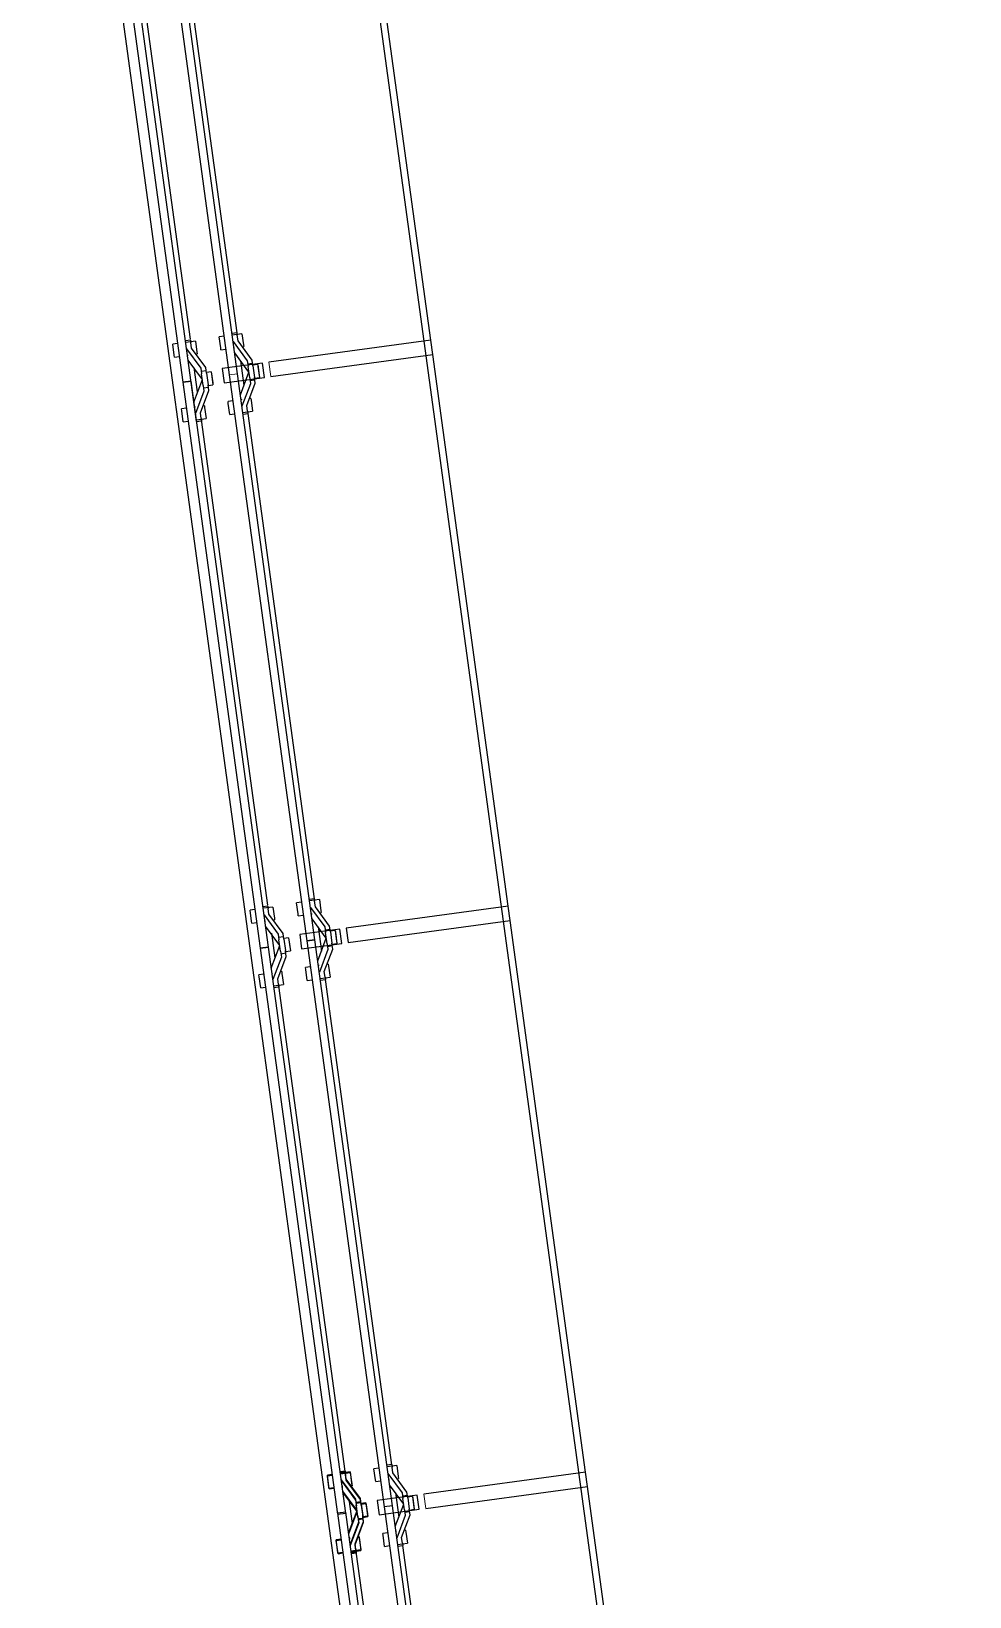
# Model space of a CAD drawing. Header units: millimetres. Extents: x 11680833 to 11851339, y -6212777 to -6078411.
# Drawn here: x 11680833 to 11683707, y -6101641 to -6096845 of the extents above; entities that cross this region are included whole.
import ezdxf

# ---------------------------------------------------------------- set-up
doc = ezdxf.new("R2010")
doc.units = ezdxf.units.MM
doc.header["$LTSCALE"] = 10
for name, color, linetype in [('A—\\M+5C3C5\\M+5B4B0', 135, 'Continuous'), ('E-RF-2F$0$A-GLAZ', 6, 'Continuous'), ('E-RF-2F$0$A-GLAZ-CWMG', 3, 'Continuous'), ('E2-RI-2F$0$A-GLAZ', 6, 'Continuous'), ('E2-RI-2F$0$A-GLAZ-CWMG', 3, 'Continuous')]:
    doc.layers.add(name, color=color, linetype=linetype)

msp = doc.modelspace()

# ---------------------------------------------------------------- linework, layer by layer
at = {"layer": 'A—\\M+5C3C5\\M+5B4B0'}
for p, q in [((11683121.8, -6111495), (11680833.1, -6094750.7)), ((11682056.1, -6097791.1), (11681849.7, -6096281.1)), ((11681080, -6096331.9), (11681313.3, -6098039)), ((11681339.2, -6098040.5), (11681105.2, -6096328.5)), ((11681227.1, -6096344), (11681439.4, -6097897.6)), ((11681464.6, -6097894.2), (11681252.2, -6096340.5)), ((11681136.6, -6096450.4), (11681319.4, -6097787.8)), ((11681283.6, -6096462.4), (11681462.1, -6097768.3)), ((11682293.1, -6099525), (11682062.1, -6097834.7)), ((11681331.2, -6097874.4), (11681341.4, -6097949)), ((11681474, -6097854.8), (11681484.2, -6097929.5)), ((11681322.2, -6097916.7), (11681297.1, -6097920.1)), ((11681297.1, -6097920.1), (11681322.2, -6097916.7)), ((11681297.1, -6097920.1), (11681534.1, -6099654)), ((11681559.2, -6099650.5), (11681322.2, -6097916.7)), ((11681439.4, -6097897.6), (11681676.4, -6099631.5)), ((11681701.6, -6099628), (11681464.6, -6097894.2)), ((11681496, -6098016), (11681699.1, -6099502.2)), ((11681353.2, -6098035.5), (11681556.4, -6099521.7)), ((11681568.2, -6099608.2), (11681578.4, -6099682.9)), ((11681711, -6099588.7), (11681721.2, -6099663.4)), ((11682530.1, -6101258.9), (11682299.1, -6099568.6)), ((11681559.2, -6099650.5), (11681534.1, -6099654)), ((11681534.1, -6099654), (11681559.2, -6099650.5)), ((11681534.1, -6099654), (11681771.1, -6101387.8)), ((11681796.2, -6101384.4), (11681559.2, -6099650.5)), ((11681701.6, -6099628), (11681676.4, -6099631.5)), ((11681676.4, -6099631.5), (11681701.6, -6099628)), ((11681676.4, -6099631.5), (11681913.4, -6101365.4)), ((11681938.6, -6101361.9), (11681701.6, -6099628)), ((11681733, -6099749.9), (11681936.1, -6101236.1)), ((11681590.2, -6099769.4), (11681793.4, -6101255.6)), ((11681948, -6101322.6), (11681958.2, -6101397.3)), ((11682767.1, -6102992.7), (11682536.1, -6101302.5)), ((11682032.8, -6103115.4), (11681795.8, -6101381.5)), ((11681805.2, -6101342.1), (11681815.4, -6101416.8)), ((11681938.6, -6101361.9), (11681913.4, -6101365.4)), ((11681913.4, -6101365.4), (11682150.4, -6103099.2)), ((11682175.6, -6103095.8), (11681938.6, -6101361.9)), ((11681770.7, -6101384.9), (11682007.7, -6103118.8)), ((11681771.1, -6101387.8), (11681796.2, -6101384.4)), ((11681827.2, -6101503.3), (11682030.4, -6102989.5)), ((11681970, -6101483.8), (11682173.1, -6102970))]:
    msp.add_line(p, q, dxfattribs=at)
at = {"layer": 'E-RF-2F$0$A-GLAZ', "color": 8}
for p, q in [((11681423.2, -6097778.7), (11681408.3, -6097780.7)), ((11681423.2, -6097778.7), (11681408.3, -6097780.7)), ((11681413, -6097814.6), (11681408.3, -6097780.7)), ((11681413, -6097814.6), (11681408.3, -6097780.7)), ((11681462.6, -6097768.3), (11681447.7, -6097770.3)), ((11681462.6, -6097768.3), (11681447.7, -6097770.3)), ((11681478.2, -6097771.2), (11681448.4, -6097775.3)), ((11681478.2, -6097771.2), (11681448.4, -6097775.3)), ((11681462.6, -6097768.3), (11681463.6, -6097775.5)), ((11681462.6, -6097768.3), (11681463.6, -6097775.5)), ((11681466, -6097793), (11681463.6, -6097775.5)), ((11681466, -6097793), (11681463.6, -6097775.5)), ((11681478.2, -6097771.2), (11681482.8, -6097805)), ((11681478.2, -6097771.2), (11681482.8, -6097805)), ((11681413.7, -6097820.4), (11681413, -6097814.6)), ((11681413.7, -6097820.4), (11681413, -6097814.6)), ((11681413.7, -6097820.4), (11681428.6, -6097818.3)), ((11681413.7, -6097820.4), (11681428.6, -6097818.3)), ((11681451.1, -6097795.1), (11681494.5, -6097854.4)), ((11681451.1, -6097795.1), (11681494.5, -6097854.4)), ((11681453.8, -6097814.9), (11681455.7, -6097814.6)), ((11681453.8, -6097814.9), (11681455.7, -6097814.6)), ((11681499.3, -6097889.4), (11681455.9, -6097830.1)), ((11681499.3, -6097889.4), (11681455.9, -6097830.1)), ((11681509.4, -6097852.4), (11681466, -6097793)), ((11681509.4, -6097852.4), (11681466, -6097793)), ((11681479.4, -6097811.4), (11681483.6, -6097810.8)), ((11681479.4, -6097811.4), (11681483.6, -6097810.8)), ((11681482.8, -6097805), (11681483.6, -6097810.8)), ((11681482.8, -6097805), (11681483.6, -6097810.8)), ((11681540.9, -6097861.5, 0), (11681417.9, -6097878.3, 0)), ((11681417.9, -6097878.3, 0), (11681423.9, -6097921.9, 0)), ((11681494.5, -6097854.4), (11681496.9, -6097871.9)), ((11681494.5, -6097854.4), (11681496.9, -6097871.9)), ((11681510.8, -6097862.6), (11681495.9, -6097864.6)), ((11681510.8, -6097862.6), (11681495.9, -6097864.6)), ((11681501.7, -6097906.9), (11681496.9, -6097871.9)), ((11681501.7, -6097906.9), (11681496.9, -6097871.9)), ((11681501.7, -6097906.9), (11681496.9, -6097871.9)), ((11681501.7, -6097906.9), (11681496.9, -6097871.9)), ((11681511.8, -6097869.9), (11681509.4, -6097852.4)), ((11681511.8, -6097869.9), (11681509.4, -6097852.4)), ((11681526.3, -6097865.5), (11681511.4, -6097867.6)), ((11681526.3, -6097865.5), (11681511.4, -6097867.6)), ((11681526.3, -6097865.5), (11681511.4, -6097867.6)), ((11681526.3, -6097865.5), (11681511.4, -6097867.6)), ((11681511.8, -6097869.9), (11681516.5, -6097904.9)), ((11681511.8, -6097869.9), (11681516.5, -6097904.9)), ((11681511.8, -6097869.9), (11681516.5, -6097904.9)), ((11681511.8, -6097869.9), (11681516.5, -6097904.9)), ((11681526.3, -6097865.5), (11681527.1, -6097871.3)), ((11681526.3, -6097865.5), (11681530.9, -6097899.4)), ((11681526.3, -6097865.5), (11681527.1, -6097871.3)), ((11681526.3, -6097865.5), (11681530.9, -6097899.4)), ((11681527.1, -6097871.3), (11681531.7, -6097905.2)), ((11681527.1, -6097871.3), (11681531.7, -6097905.2)), ((11681423.9, -6097921.9, 0), (11681546.9, -6097905.1, 0)), ((11681473.4, -6097958.2), (11681499.3, -6097889.4)), ((11681473.4, -6097958.2), (11681499.3, -6097889.4)), ((11681504.1, -6097924.4), (11681478.2, -6097993.2)), ((11681504.1, -6097924.4), (11681478.2, -6097993.2)), ((11681493.1, -6097991.2), (11681518.9, -6097922.4)), ((11681493.1, -6097991.2), (11681518.9, -6097922.4)), ((11681501.7, -6097906.9), (11681504.1, -6097924.4)), ((11681501.7, -6097906.9), (11681504.1, -6097924.4)), ((11681502.7, -6097914.2), (11681517.5, -6097912.2)), ((11681502.7, -6097914.2), (11681517.5, -6097912.2)), ((11681518.9, -6097922.4), (11681516.5, -6097904.9)), ((11681518.9, -6097922.4), (11681516.5, -6097904.9)), ((11681516.9, -6097907.2), (11681531.7, -6097905.2)), ((11681516.9, -6097907.2), (11681531.7, -6097905.2)), ((11681516.9, -6097907.2), (11681531.7, -6097905.2)), ((11681516.9, -6097907.2), (11681531.7, -6097905.2)), ((11681530.9, -6097899.4), (11681531.7, -6097905.2)), ((11681530.9, -6097899.4), (11681531.7, -6097905.2)), ((11681450.3, -6097976.9), (11681435.4, -6097978.9)), ((11681450.3, -6097976.9), (11681435.4, -6097978.9)), ((11681477.4, -6097973.2), (11681475.4, -6097973.4)), ((11681477.4, -6097973.2), (11681475.4, -6097973.4)), ((11681505.3, -6097969.3), (11681501.1, -6097969.9)), ((11681505.3, -6097969.3), (11681501.1, -6097969.9)), ((11681505.3, -6097969.3), (11681506.1, -6097975.1)), ((11681505.3, -6097969.3), (11681506.1, -6097975.1)), ((11681506.1, -6097975.1), (11681510.7, -6098009)), ((11681506.1, -6097975.1), (11681510.7, -6098009)), ((11681436.2, -6097984.7), (11681435.4, -6097978.9)), ((11681436.2, -6097984.7), (11681435.4, -6097978.9)), ((11681440.8, -6098018.5), (11681436.2, -6097984.7)), ((11681440.8, -6098018.5), (11681436.2, -6097984.7)), ((11681440.8, -6098018.5), (11681455.7, -6098016.5)), ((11681440.8, -6098018.5), (11681455.7, -6098016.5)), ((11681480.9, -6098013.1), (11681510.7, -6098009)), ((11681480.9, -6098013.1), (11681510.7, -6098009)), ((11681481.5, -6098018), (11681496.5, -6098016)), ((11681481.5, -6098018), (11681496.5, -6098016)), ((11681495.5, -6098008.7), (11681493.1, -6097991.2)), ((11681495.5, -6098008.7), (11681493.1, -6097991.2)), ((11681495.5, -6098008.7), (11681496.5, -6098016)), ((11681495.5, -6098008.7), (11681496.5, -6098016)), ((11681660.2, -6099512.6), (11681645.3, -6099514.6)), ((11681660.2, -6099512.6), (11681645.3, -6099514.6)), ((11681699.6, -6099502.1), (11681684.7, -6099504.2)), ((11681699.6, -6099502.1), (11681684.7, -6099504.2)), ((11681715.2, -6099505.1), (11681685.4, -6099509.1)), ((11681715.2, -6099505.1), (11681685.4, -6099509.1)), ((11681699.6, -6099502.1), (11681700.6, -6099509.4)), ((11681699.6, -6099502.1), (11681700.6, -6099509.4)), ((11681703, -6099526.9), (11681700.6, -6099509.4)), ((11681703, -6099526.9), (11681700.6, -6099509.4)), ((11681715.2, -6099505.1), (11681719.8, -6099538.9)), ((11681715.2, -6099505.1), (11681719.8, -6099538.9)), ((11681650, -6099548.4), (11681645.3, -6099514.6)), ((11681650, -6099548.4), (11681645.3, -6099514.6)), ((11681650.7, -6099554.2), (11681650, -6099548.4)), ((11681650.7, -6099554.2), (11681650, -6099548.4)), ((11681650.7, -6099554.2), (11681665.6, -6099552.2)), ((11681650.7, -6099554.2), (11681665.6, -6099552.2)), ((11681688.1, -6099529), (11681731.5, -6099588.3)), ((11681688.1, -6099529), (11681731.5, -6099588.3)), ((11681690.8, -6099548.8), (11681692.7, -6099548.5)), ((11681690.8, -6099548.8), (11681692.7, -6099548.5)), ((11681746.4, -6099586.2), (11681703, -6099526.9)), ((11681746.4, -6099586.2), (11681703, -6099526.9)), ((11681716.4, -6099545.3), (11681720.6, -6099544.7)), ((11681716.4, -6099545.3), (11681720.6, -6099544.7)), ((11681719.8, -6099538.9), (11681720.6, -6099544.7)), ((11681719.8, -6099538.9), (11681720.6, -6099544.7)), ((11681736.3, -6099623.3), (11681692.9, -6099564)), ((11681736.3, -6099623.3), (11681692.9, -6099564)), ((11681731.5, -6099588.3), (11681733.9, -6099605.8)), ((11681731.5, -6099588.3), (11681733.9, -6099605.8)), ((11681747.8, -6099596.5), (11681732.9, -6099598.5)), ((11681747.8, -6099596.5), (11681732.9, -6099598.5)), ((11681738.7, -6099640.8), (11681733.9, -6099605.8)), ((11681738.7, -6099640.8), (11681733.9, -6099605.8)), ((11681738.7, -6099640.8), (11681733.9, -6099605.8)), ((11681738.7, -6099640.8), (11681733.9, -6099605.8)), ((11681748.8, -6099603.7), (11681746.4, -6099586.2)), ((11681748.8, -6099603.7), (11681746.4, -6099586.2)), ((11681763.3, -6099599.4), (11681748.4, -6099601.4)), ((11681763.3, -6099599.4), (11681748.4, -6099601.4)), ((11681763.3, -6099599.4), (11681748.4, -6099601.4)), ((11681763.3, -6099599.4), (11681748.4, -6099601.4)), ((11681748.8, -6099603.7), (11681753.5, -6099638.8)), ((11681748.8, -6099603.7), (11681753.5, -6099638.8)), ((11681748.8, -6099603.7), (11681753.5, -6099638.8)), ((11681748.8, -6099603.7), (11681753.5, -6099638.8)), ((11681763.3, -6099599.4), (11681764.1, -6099605.2)), ((11681763.3, -6099599.4), (11681767.9, -6099633.2)), ((11681763.3, -6099599.4), (11681764.1, -6099605.2)), ((11681763.3, -6099599.4), (11681767.9, -6099633.2)), ((11681764.1, -6099605.2), (11681768.7, -6099639)), ((11681764.1, -6099605.2), (11681768.7, -6099639)), ((11681710.4, -6099692.1), (11681736.3, -6099623.3)), ((11681710.4, -6099692.1), (11681736.3, -6099623.3)), ((11681730.1, -6099725.1), (11681755.9, -6099656.3)), ((11681730.1, -6099725.1), (11681755.9, -6099656.3)), ((11681738.7, -6099640.8), (11681741.1, -6099658.3)), ((11681738.7, -6099640.8), (11681741.1, -6099658.3)), ((11681739.7, -6099648.1), (11681754.5, -6099646)), ((11681739.7, -6099648.1), (11681754.5, -6099646)), ((11681755.9, -6099656.3), (11681753.5, -6099638.8)), ((11681755.9, -6099656.3), (11681753.5, -6099638.8)), ((11681753.9, -6099641.1), (11681768.7, -6099639)), ((11681753.9, -6099641.1), (11681768.7, -6099639)), ((11681753.9, -6099641.1), (11681768.7, -6099639)), ((11681753.9, -6099641.1), (11681768.7, -6099639)), ((11681767.9, -6099633.2), (11681768.7, -6099639)), ((11681767.9, -6099633.2), (11681768.7, -6099639)), ((11681741.1, -6099658.3), (11681715.2, -6099727.1)), ((11681741.1, -6099658.3), (11681715.2, -6099727.1)), ((11681742.3, -6099703.2), (11681738.1, -6099703.8)), ((11681742.3, -6099703.2), (11681738.1, -6099703.8)), ((11681742.3, -6099703.2), (11681743.1, -6099709)), ((11681742.3, -6099703.2), (11681743.1, -6099709)), ((11681687.3, -6099710.7), (11681672.4, -6099712.8)), ((11681687.3, -6099710.7), (11681672.4, -6099712.8)), ((11681673.2, -6099718.6), (11681672.4, -6099712.8)), ((11681673.2, -6099718.6), (11681672.4, -6099712.8)), ((11681677.8, -6099752.4), (11681673.2, -6099718.6)), ((11681677.8, -6099752.4), (11681673.2, -6099718.6)), ((11681677.8, -6099752.4), (11681692.7, -6099750.4)), ((11681677.8, -6099752.4), (11681692.7, -6099750.4)), ((11681714.4, -6099707), (11681712.4, -6099707.3)), ((11681714.4, -6099707), (11681712.4, -6099707.3)), ((11681717.9, -6099746.9), (11681747.7, -6099742.9)), ((11681717.9, -6099746.9), (11681747.7, -6099742.9)), ((11681718.5, -6099751.9), (11681733.5, -6099749.8)), ((11681718.5, -6099751.9), (11681733.5, -6099749.8)), ((11681732.5, -6099742.6), (11681730.1, -6099725.1)), ((11681732.5, -6099742.6), (11681730.1, -6099725.1)), ((11681732.5, -6099742.6), (11681733.5, -6099749.8)), ((11681732.5, -6099742.6), (11681733.5, -6099749.8)), ((11681743.1, -6099709), (11681747.7, -6099742.9)), ((11681743.1, -6099709), (11681747.7, -6099742.9)), ((11681936.6, -6101236), (11681921.7, -6101238.1)), ((11681936.6, -6101236), (11681921.7, -6101238.1)), ((11681952.2, -6101238.9), (11681922.4, -6101243)), ((11681952.2, -6101238.9), (11681922.4, -6101243)), ((11681936.6, -6101236), (11681937.6, -6101243.3)), ((11681936.6, -6101236), (11681937.6, -6101243.3)), ((11681952.2, -6101238.9), (11681956.8, -6101272.8)), ((11681952.2, -6101238.9), (11681956.8, -6101272.8)), ((11681897.2, -6101246.5), (11681882.3, -6101248.5)), ((11681897.2, -6101246.5), (11681882.3, -6101248.5)), ((11681887, -6101282.3), (11681882.3, -6101248.5)), ((11681887, -6101282.3), (11681882.3, -6101248.5)), ((11681887.7, -6101288.1), (11681887, -6101282.3)), ((11681887.7, -6101288.1), (11681887, -6101282.3)), ((11681887.7, -6101288.1), (11681902.6, -6101286.1)), ((11681887.7, -6101288.1), (11681902.6, -6101286.1)), ((11681925.1, -6101262.8), (11681968.5, -6101322.1)), ((11681925.1, -6101262.8), (11681968.5, -6101322.1)), ((11681927.8, -6101282.6), (11681929.7, -6101282.4)), ((11681927.8, -6101282.6), (11681929.7, -6101282.4)), ((11681940, -6101260.8), (11681937.6, -6101243.3)), ((11681940, -6101260.8), (11681937.6, -6101243.3)), ((11681983.4, -6101320.1), (11681940, -6101260.8)), ((11681983.4, -6101320.1), (11681940, -6101260.8)), ((11681953.4, -6101279.1), (11681957.6, -6101278.6)), ((11681953.4, -6101279.1), (11681957.6, -6101278.6)), ((11681956.8, -6101272.8), (11681957.6, -6101278.6)), ((11681956.8, -6101272.8), (11681957.6, -6101278.6)), ((11682014.9, -6101329.3, 0), (11681891.9, -6101346.1, 0)), ((11681973.3, -6101357.2), (11681929.9, -6101297.9)), ((11681973.3, -6101357.2), (11681929.9, -6101297.9)), ((11681968.5, -6101322.1), (11681970.9, -6101339.7)), ((11681968.5, -6101322.1), (11681970.9, -6101339.7)), ((11681984.8, -6101330.4), (11681969.9, -6101332.4)), ((11681984.8, -6101330.4), (11681969.9, -6101332.4)), ((11681985.8, -6101337.6), (11681983.4, -6101320.1)), ((11681985.8, -6101337.6), (11681983.4, -6101320.1)), ((11682000.3, -6101333.3), (11681985.4, -6101335.3)), ((11682000.3, -6101333.3), (11681985.4, -6101335.3)), ((11682000.3, -6101333.3), (11681985.4, -6101335.3)), ((11682000.3, -6101333.3), (11681985.4, -6101335.3)), ((11682000.3, -6101333.3), (11682001.1, -6101339.1)), ((11682000.3, -6101333.3), (11682004.9, -6101367.1)), ((11682000.3, -6101333.3), (11682001.1, -6101339.1)), ((11682000.3, -6101333.3), (11682004.9, -6101367.1)), ((11681891.9, -6101346.1, 0), (11681897.9, -6101389.7, 0)), ((11681897.9, -6101389.7, 0), (11682020.8, -6101372.9, 0)), ((11681947.4, -6101426), (11681973.3, -6101357.2)), ((11681947.4, -6101426), (11681973.3, -6101357.2)), ((11681975.7, -6101374.7), (11681970.9, -6101339.7)), ((11681975.7, -6101374.7), (11681970.9, -6101339.7)), ((11681975.7, -6101374.7), (11681970.9, -6101339.7)), ((11681975.7, -6101374.7), (11681970.9, -6101339.7)), ((11681975.7, -6101374.7), (11681978.1, -6101392.2)), ((11681975.7, -6101374.7), (11681978.1, -6101392.2)), ((11681976.7, -6101381.9), (11681991.5, -6101379.9)), ((11681976.7, -6101381.9), (11681991.5, -6101379.9)), ((11681985.8, -6101337.6), (11681990.5, -6101372.7)), ((11681985.8, -6101337.6), (11681990.5, -6101372.7)), ((11681985.8, -6101337.6), (11681990.5, -6101372.7)), ((11681985.8, -6101337.6), (11681990.5, -6101372.7)), ((11681992.9, -6101390.2), (11681990.5, -6101372.7)), ((11681992.9, -6101390.2), (11681990.5, -6101372.7)), ((11681990.9, -6101375), (11682005.7, -6101372.9)), ((11681990.9, -6101375), (11682005.7, -6101372.9)), ((11681990.9, -6101375), (11682005.7, -6101372.9)), ((11681990.9, -6101375), (11682005.7, -6101372.9)), ((11682001.1, -6101339.1), (11682005.7, -6101372.9)), ((11682001.1, -6101339.1), (11682005.7, -6101372.9)), ((11682004.9, -6101367.1), (11682005.7, -6101372.9)), ((11682004.9, -6101367.1), (11682005.7, -6101372.9)), ((11681978.1, -6101392.2), (11681952.1, -6101461)), ((11681978.1, -6101392.2), (11681952.1, -6101461)), ((11681967.1, -6101458.9), (11681992.9, -6101390.2)), ((11681967.1, -6101458.9), (11681992.9, -6101390.2)), ((11681924.3, -6101444.6), (11681909.4, -6101446.6)), ((11681924.3, -6101444.6), (11681909.4, -6101446.6)), ((11681910.2, -6101452.4), (11681909.4, -6101446.6)), ((11681910.2, -6101452.4), (11681909.4, -6101446.6)), ((11681914.8, -6101486.3), (11681910.2, -6101452.4)), ((11681914.8, -6101486.3), (11681910.2, -6101452.4)), ((11681951.4, -6101440.9), (11681949.4, -6101441.2)), ((11681951.4, -6101440.9), (11681949.4, -6101441.2)), ((11681954.9, -6101480.8), (11681984.7, -6101476.7)), ((11681954.9, -6101480.8), (11681984.7, -6101476.7)), ((11681969.5, -6101476.5), (11681967.1, -6101458.9)), ((11681969.5, -6101476.5), (11681967.1, -6101458.9)), ((11681969.5, -6101476.5), (11681970.5, -6101483.7)), ((11681969.5, -6101476.5), (11681970.5, -6101483.7)), ((11681979.3, -6101437.1), (11681975.1, -6101437.7)), ((11681979.3, -6101437.1), (11681975.1, -6101437.7)), ((11681979.3, -6101437.1), (11681980.1, -6101442.9)), ((11681979.3, -6101437.1), (11681980.1, -6101442.9)), ((11681980.1, -6101442.9), (11681984.7, -6101476.7)), ((11681980.1, -6101442.9), (11681984.7, -6101476.7)), ((11681914.8, -6101486.3), (11681929.7, -6101484.2)), ((11681914.8, -6101486.3), (11681929.7, -6101484.2)), ((11681955.5, -6101485.8), (11681970.5, -6101483.7)), ((11681955.5, -6101485.8), (11681970.5, -6101483.7))]:
    msp.add_line(p, q, dxfattribs=at)
at = {"layer": 'E-RF-2F$0$A-GLAZ', "color": 8, "extrusion": (0, 0, -1)}
for p, q in [((11682056.1, -6097791.1), (11681560.7, -6097858.8)), ((11681566.7, -6097902.4), (11682062.1, -6097834.7)), ((11682062.1, -6097834.7), (11682056.1, -6097791.1)), ((11682293.1, -6099525), (11681797.7, -6099592.7)), ((11682299.1, -6099568.6), (11682293.1, -6099525)), ((11681777.9, -6099595.4, 0), (11681654.9, -6099612.2)), ((11681783.8, -6099639, 0), (11681777.9, -6099595.4, 0)), ((11681797.7, -6099592.7), (11681803.7, -6099636.3)), ((11681803.7, -6099636.3), (11682299.1, -6099568.6)), ((11681654.9, -6099612.2), (11681660.9, -6099655.8)), ((11681660.9, -6099655.8), (11681783.8, -6099639, 0)), ((11682530.1, -6101258.9), (11682034.7, -6101326.6)), ((11682536.1, -6101302.5), (11682530.1, -6101258.9)), ((11682040.7, -6101370.2), (11682536.1, -6101302.5))]:
    msp.add_line(p, q, dxfattribs=at)
at = {"layer": 'E-RF-2F$0$A-GLAZ', "lineweight": 13}
for p, q in [((11681464.6, -6097894.2), (11681439.4, -6097897.6)), ((11681439.4, -6097897.6), (11681464.6, -6097894.2)), ((11681913.4, -6101365.4), (11681938.6, -6101361.9))]:
    msp.add_line(p, q, dxfattribs=at)
at = {"layer": 'E-RF-2F$0$A-GLAZ-CWMG', "lineweight": 18, "extrusion": (0, 0, -1)}
for p, q in [((11681560.7, -6097858.8), (11681566.7, -6097902.4)), ((11682034.7, -6101326.6), (11682040.7, -6101370.2))]:
    msp.add_line(p, q, dxfattribs=at)
at = {"layer": 'E2-RI-2F$0$A-GLAZ', "color": 8}
for p, q in [((11683706.5, -6110013.2, 0), (11681711.5, -6095417.9, 0)), ((11681280.8, -6097801.2), (11681266, -6097803.2)), ((11681280.8, -6097801.2), (11681266, -6097803.2)), ((11681270.6, -6097837.1), (11681266, -6097803.2)), ((11681270.6, -6097837.1), (11681266, -6097803.2)), ((11681320.3, -6097790.8), (11681305.3, -6097792.8)), ((11681320.3, -6097790.8), (11681305.3, -6097792.8)), ((11681335.8, -6097793.7), (11681306, -6097797.8)), ((11681335.8, -6097793.7), (11681306, -6097797.8)), ((11681308.7, -6097817.6), (11681352.1, -6097876.9)), ((11681308.7, -6097817.6), (11681352.1, -6097876.9)), ((11681320.3, -6097790.8), (11681321.3, -6097798)), ((11681320.3, -6097790.8), (11681321.3, -6097798)), ((11681323.7, -6097815.5), (11681321.3, -6097798)), ((11681323.7, -6097815.5), (11681321.3, -6097798)), ((11681367, -6097874.9), (11681323.7, -6097815.5)), ((11681367, -6097874.9), (11681323.7, -6097815.5)), ((11681335.8, -6097793.7), (11681340.4, -6097827.5)), ((11681335.8, -6097793.7), (11681340.4, -6097827.5)), ((11681337.1, -6097833.9), (11681341.2, -6097833.3)), ((11681337.1, -6097833.9), (11681341.2, -6097833.3)), ((11681340.4, -6097827.5), (11681341.2, -6097833.3)), ((11681340.4, -6097827.5), (11681341.2, -6097833.3)), ((11681271.4, -6097842.9), (11681270.6, -6097837.1)), ((11681271.4, -6097842.9), (11681270.6, -6097837.1)), ((11681271.4, -6097842.9), (11681286.2, -6097840.8)), ((11681271.4, -6097842.9), (11681286.2, -6097840.8)), ((11681311.4, -6097837.4), (11681313.3, -6097837.1)), ((11681311.4, -6097837.4), (11681313.3, -6097837.1)), ((11681356.9, -6097911.9), (11681313.5, -6097852.6)), ((11681356.9, -6097911.9), (11681313.5, -6097852.6)), ((11681352.1, -6097876.9), (11681354.5, -6097894.4)), ((11681352.1, -6097876.9), (11681354.5, -6097894.4)), ((11681369.4, -6097892.4), (11681367, -6097874.9)), ((11681369.4, -6097892.4), (11681367, -6097874.9)), ((11681331, -6097980.7), (11681356.9, -6097911.9)), ((11681331, -6097980.7), (11681356.9, -6097911.9)), ((11681368.4, -6097885.1), (11681353.5, -6097887.1)), ((11681368.4, -6097885.1), (11681353.5, -6097887.1)), ((11681359.3, -6097929.4), (11681354.5, -6097894.4)), ((11681359.3, -6097929.4), (11681354.5, -6097894.4)), ((11681359.3, -6097929.4), (11681354.5, -6097894.4)), ((11681359.3, -6097929.4), (11681354.5, -6097894.4)), ((11681359.3, -6097929.4), (11681361.7, -6097946.9)), ((11681359.3, -6097929.4), (11681361.7, -6097946.9)), ((11681383.9, -6097888), (11681369.1, -6097890.1)), ((11681383.9, -6097888), (11681369.1, -6097890.1)), ((11681383.9, -6097888), (11681369.1, -6097890.1)), ((11681383.9, -6097888), (11681369.1, -6097890.1)), ((11681369.4, -6097892.4), (11681374.2, -6097927.4)), ((11681369.4, -6097892.4), (11681374.2, -6097927.4)), ((11681369.4, -6097892.4), (11681374.2, -6097927.4)), ((11681369.4, -6097892.4), (11681374.2, -6097927.4)), ((11681376.6, -6097944.9), (11681374.2, -6097927.4)), ((11681376.6, -6097944.9), (11681374.2, -6097927.4)), ((11681374.5, -6097929.7), (11681389.4, -6097927.7)), ((11681374.5, -6097929.7), (11681389.4, -6097927.7)), ((11681374.5, -6097929.7), (11681389.4, -6097927.7)), ((11681374.5, -6097929.7), (11681389.4, -6097927.7)), ((11681383.9, -6097888), (11681384.7, -6097893.8)), ((11681383.9, -6097888), (11681388.6, -6097921.9)), ((11681383.9, -6097888), (11681384.7, -6097893.8)), ((11681383.9, -6097888), (11681388.6, -6097921.9)), ((11681384.7, -6097893.8), (11681389.4, -6097927.7)), ((11681384.7, -6097893.8), (11681389.4, -6097927.7)), ((11681388.6, -6097921.9), (11681389.4, -6097927.7)), ((11681388.6, -6097921.9), (11681389.4, -6097927.7)), ((11681361.7, -6097946.9), (11681335.8, -6098015.7)), ((11681361.7, -6097946.9), (11681335.8, -6098015.7)), ((11681350.7, -6098013.7), (11681376.6, -6097944.9)), ((11681350.7, -6098013.7), (11681376.6, -6097944.9)), ((11681360.3, -6097936.7), (11681375.2, -6097934.7)), ((11681360.3, -6097936.7), (11681375.2, -6097934.7)), ((11681307.9, -6097999.4), (11681293, -6098001.4)), ((11681307.9, -6097999.4), (11681293, -6098001.4)), ((11681293.8, -6098007.2), (11681293, -6098001.4)), ((11681293.8, -6098007.2), (11681293, -6098001.4)), ((11681298.5, -6098041), (11681293.8, -6098007.2)), ((11681298.5, -6098041), (11681293.8, -6098007.2)), ((11681335, -6097995.7), (11681333.1, -6097995.9)), ((11681335, -6097995.7), (11681333.1, -6097995.9)), ((11681353.1, -6098031.2), (11681350.7, -6098013.7)), ((11681353.1, -6098031.2), (11681350.7, -6098013.7)), ((11681362.9, -6097991.8), (11681358.7, -6097992.4)), ((11681362.9, -6097991.8), (11681358.7, -6097992.4)), ((11681362.9, -6097991.8), (11681363.7, -6097997.6)), ((11681362.9, -6097991.8), (11681363.7, -6097997.6)), ((11681363.7, -6097997.6), (11681368.3, -6098031.5)), ((11681363.7, -6097997.6), (11681368.3, -6098031.5)), ((11681298.5, -6098041), (11681313.3, -6098039)), ((11681298.5, -6098041), (11681313.3, -6098039)), ((11681338.5, -6098035.5), (11681368.3, -6098031.5)), ((11681338.5, -6098035.5), (11681368.3, -6098031.5)), ((11681339.2, -6098040.5), (11681354.1, -6098038.5)), ((11681339.2, -6098040.5), (11681354.1, -6098038.5)), ((11681353.1, -6098031.2), (11681354.1, -6098038.5)), ((11681353.1, -6098031.2), (11681354.1, -6098038.5)), ((11681517.8, -6099535.1), (11681503, -6099537.1)), ((11681517.8, -6099535.1), (11681503, -6099537.1)), ((11681507.6, -6099570.9), (11681503, -6099537.1)), ((11681507.6, -6099570.9), (11681503, -6099537.1)), ((11681557.3, -6099524.6), (11681542.3, -6099526.7)), ((11681557.3, -6099524.6), (11681542.3, -6099526.7)), ((11681572.8, -6099527.6), (11681543, -6099531.6)), ((11681572.8, -6099527.6), (11681543, -6099531.6)), ((11681545.7, -6099551.5), (11681589.1, -6099610.8)), ((11681545.7, -6099551.5), (11681589.1, -6099610.8)), ((11681557.3, -6099524.6), (11681558.3, -6099531.9)), ((11681557.3, -6099524.6), (11681558.3, -6099531.9)), ((11681560.7, -6099549.4), (11681558.3, -6099531.9)), ((11681560.7, -6099549.4), (11681558.3, -6099531.9)), ((11681604, -6099608.7), (11681560.7, -6099549.4)), ((11681604, -6099608.7), (11681560.7, -6099549.4)), ((11681572.8, -6099527.6), (11681577.4, -6099561.4)), ((11681572.8, -6099527.6), (11681577.4, -6099561.4)), ((11681508.4, -6099576.7), (11681507.6, -6099570.9)), ((11681508.4, -6099576.7), (11681507.6, -6099570.9)), ((11681508.4, -6099576.7), (11681523.2, -6099574.7)), ((11681508.4, -6099576.7), (11681523.2, -6099574.7)), ((11681548.4, -6099571.3), (11681550.3, -6099571)), ((11681548.4, -6099571.3), (11681550.3, -6099571)), ((11681593.9, -6099645.8), (11681550.5, -6099586.5)), ((11681593.9, -6099645.8), (11681550.5, -6099586.5)), ((11681574.1, -6099567.8), (11681578.2, -6099567.2)), ((11681574.1, -6099567.8), (11681578.2, -6099567.2)), ((11681577.4, -6099561.4), (11681578.2, -6099567.2)), ((11681577.4, -6099561.4), (11681578.2, -6099567.2)), ((11681606.4, -6099626.2), (11681604, -6099608.7)), ((11681606.4, -6099626.2), (11681604, -6099608.7)), ((11681568, -6099714.6), (11681593.9, -6099645.8)), ((11681568, -6099714.6), (11681593.9, -6099645.8)), ((11681589.1, -6099610.8), (11681591.5, -6099628.3)), ((11681589.1, -6099610.8), (11681591.5, -6099628.3)), ((11681605.4, -6099619), (11681590.5, -6099621)), ((11681605.4, -6099619), (11681590.5, -6099621)), ((11681596.3, -6099663.3), (11681591.5, -6099628.3)), ((11681596.3, -6099663.3), (11681591.5, -6099628.3)), ((11681596.3, -6099663.3), (11681591.5, -6099628.3)), ((11681596.3, -6099663.3), (11681591.5, -6099628.3)), ((11681620.9, -6099621.9), (11681606.1, -6099623.9)), ((11681620.9, -6099621.9), (11681606.1, -6099623.9)), ((11681620.9, -6099621.9), (11681606.1, -6099623.9)), ((11681620.9, -6099621.9), (11681606.1, -6099623.9)), ((11681606.4, -6099626.2), (11681611.2, -6099661.3)), ((11681606.4, -6099626.2), (11681611.2, -6099661.3)), ((11681606.4, -6099626.2), (11681611.2, -6099661.3)), ((11681606.4, -6099626.2), (11681611.2, -6099661.3)), ((11681620.9, -6099621.9), (11681621.7, -6099627.7)), ((11681620.9, -6099621.9), (11681625.6, -6099655.7)), ((11681620.9, -6099621.9), (11681621.7, -6099627.7)), ((11681620.9, -6099621.9), (11681625.6, -6099655.7)), ((11681621.7, -6099627.7), (11681626.4, -6099661.5)), ((11681621.7, -6099627.7), (11681626.4, -6099661.5)), ((11681625.6, -6099655.7), (11681626.4, -6099661.5)), ((11681625.6, -6099655.7), (11681626.4, -6099661.5)), ((11681598.7, -6099680.8), (11681572.8, -6099749.6)), ((11681598.7, -6099680.8), (11681572.8, -6099749.6)), ((11681587.7, -6099747.6), (11681613.6, -6099678.8)), ((11681587.7, -6099747.6), (11681613.6, -6099678.8)), ((11681596.3, -6099663.3), (11681598.7, -6099680.8)), ((11681596.3, -6099663.3), (11681598.7, -6099680.8)), ((11681597.3, -6099670.6), (11681612.2, -6099668.5)), ((11681597.3, -6099670.6), (11681612.2, -6099668.5)), ((11681613.6, -6099678.8), (11681611.2, -6099661.3)), ((11681613.6, -6099678.8), (11681611.2, -6099661.3)), ((11681611.5, -6099663.6), (11681626.4, -6099661.5)), ((11681611.5, -6099663.6), (11681626.4, -6099661.5)), ((11681611.5, -6099663.6), (11681626.4, -6099661.5)), ((11681611.5, -6099663.6), (11681626.4, -6099661.5)), ((11681544.9, -6099733.2), (11681530, -6099735.3)), ((11681544.9, -6099733.2), (11681530, -6099735.3)), ((11681530.8, -6099741.1), (11681530, -6099735.3)), ((11681530.8, -6099741.1), (11681530, -6099735.3)), ((11681535.5, -6099774.9), (11681530.8, -6099741.1)), ((11681535.5, -6099774.9), (11681530.8, -6099741.1)), ((11681572, -6099729.5), (11681570.1, -6099729.8)), ((11681572, -6099729.5), (11681570.1, -6099729.8)), ((11681590.1, -6099765.1), (11681587.7, -6099747.6)), ((11681590.1, -6099765.1), (11681587.7, -6099747.6)), ((11681599.9, -6099725.7), (11681595.7, -6099726.3)), ((11681599.9, -6099725.7), (11681595.7, -6099726.3)), ((11681599.9, -6099725.7), (11681600.7, -6099731.5)), ((11681599.9, -6099725.7), (11681600.7, -6099731.5)), ((11681600.7, -6099731.5), (11681605.3, -6099765.3)), ((11681600.7, -6099731.5), (11681605.3, -6099765.3)), ((11681535.5, -6099774.9), (11681550.3, -6099772.9)), ((11681535.5, -6099774.9), (11681550.3, -6099772.9)), ((11681575.5, -6099769.4), (11681605.3, -6099765.3)), ((11681575.5, -6099769.4), (11681605.3, -6099765.3)), ((11681576.2, -6099774.4), (11681591.1, -6099772.3)), ((11681576.2, -6099774.4), (11681591.1, -6099772.3)), ((11681590.1, -6099765.1), (11681591.1, -6099772.3)), ((11681590.1, -6099765.1), (11681591.1, -6099772.3)), ((11681754.4, -6101266.1), (11681739.6, -6101268.1)), ((11681744.2, -6101301.9), (11681739.6, -6101268.1)), ((11681754.8, -6101269), (11681740, -6101271)), ((11681744.6, -6101304.8), (11681740, -6101271)), ((11681793.9, -6101255.6), (11681778.9, -6101257.7)), ((11681794.3, -6101258.5), (11681779.3, -6101260.6)), ((11681809.4, -6101258.5), (11681779.6, -6101262.6)), ((11681809.8, -6101261.4), (11681780, -6101265.5)), ((11681782.3, -6101282.4), (11681825.7, -6101341.7)), ((11681782.7, -6101285.3), (11681826.1, -6101344.6)), ((11681793.9, -6101255.6), (11681794.9, -6101262.9)), ((11681794.3, -6101258.5), (11681795.3, -6101265.8)), ((11681797.3, -6101280.4), (11681794.9, -6101262.9)), ((11681797.7, -6101283.3), (11681795.3, -6101265.8)), ((11681840.6, -6101339.7), (11681797.3, -6101280.4)), ((11681841, -6101342.6), (11681797.7, -6101283.3)), ((11681809.4, -6101258.5), (11681814, -6101292.4)), ((11681809.8, -6101261.4), (11681814.4, -6101295.3)), ((11681745, -6101307.7), (11681744.2, -6101301.9)), ((11681745.4, -6101310.6), (11681744.6, -6101304.8)), ((11681745, -6101307.7), (11681759.8, -6101305.7)), ((11681745.4, -6101310.6), (11681760.2, -6101308.6)), ((11681785, -6101302.2), (11681786.9, -6101302)), ((11681785.4, -6101305.1), (11681787.3, -6101304.9)), ((11681830.5, -6101376.8), (11681787.1, -6101317.5)), ((11681830.9, -6101379.7), (11681787.5, -6101320.4)), ((11681810.7, -6101298.7), (11681814.8, -6101298.2)), ((11681811.1, -6101301.6), (11681815.2, -6101301.1)), ((11681814, -6101292.4), (11681814.8, -6101298.2)), ((11681814.4, -6101295.3), (11681815.2, -6101301.1)), ((11681804.6, -6101445.6), (11681830.5, -6101376.8)), ((11681805, -6101448.5), (11681830.9, -6101379.7)), ((11681825.7, -6101341.7), (11681828.1, -6101359.3)), ((11681826.1, -6101344.6), (11681828.5, -6101362.2)), ((11681842, -6101350), (11681827.1, -6101352)), ((11681842.4, -6101352.9), (11681827.5, -6101354.9)), ((11681832.9, -6101394.3), (11681828.1, -6101359.3)), ((11681832.9, -6101394.3), (11681828.1, -6101359.3)), ((11681833.3, -6101397.2), (11681828.5, -6101362.2)), ((11681833.3, -6101397.2), (11681828.5, -6101362.2)), ((11681843, -6101357.2), (11681840.6, -6101339.7)), ((11681843.4, -6101360.1), (11681841, -6101342.6)), ((11681857.5, -6101352.9), (11681842.7, -6101354.9)), ((11681857.5, -6101352.9), (11681842.7, -6101354.9)), ((11681843, -6101357.2), (11681847.8, -6101392.3)), ((11681843, -6101357.2), (11681847.8, -6101392.3)), ((11681857.9, -6101355.8), (11681843.1, -6101357.8)), ((11681857.9, -6101355.8), (11681843.1, -6101357.8)), ((11681843.4, -6101360.1), (11681848.2, -6101395.2)), ((11681843.4, -6101360.1), (11681848.2, -6101395.2)), ((11681857.5, -6101352.9), (11681858.3, -6101358.7)), ((11681857.5, -6101352.9), (11681862.2, -6101386.7)), ((11681857.9, -6101355.8), (11681858.7, -6101361.6)), ((11681857.9, -6101355.8), (11681862.6, -6101389.6)), ((11681858.3, -6101358.7), (11681863, -6101392.5)), ((11681858.7, -6101361.6), (11681863.3, -6101395.4)), ((11681835.3, -6101411.8), (11681809.4, -6101480.6)), ((11681835.7, -6101414.7), (11681809.8, -6101483.5)), ((11681824.3, -6101478.5), (11681850.2, -6101409.8)), ((11681824.7, -6101481.4), (11681850.6, -6101412.7)), ((11681832.9, -6101394.3), (11681835.3, -6101411.8)), ((11681833.3, -6101397.2), (11681835.7, -6101414.7)), ((11681833.9, -6101401.5), (11681848.8, -6101399.5)), ((11681834.3, -6101404.4), (11681849.2, -6101402.4)), ((11681850.2, -6101409.8), (11681847.8, -6101392.3)), ((11681848.1, -6101394.6), (11681863, -6101392.5)), ((11681848.1, -6101394.6), (11681863, -6101392.5)), ((11681850.6, -6101412.7), (11681848.2, -6101395.2)), ((11681848.5, -6101397.5), (11681863.3, -6101395.4)), ((11681848.5, -6101397.5), (11681863.3, -6101395.4)), ((11681862.2, -6101386.7), (11681863, -6101392.5)), ((11681862.6, -6101389.6), (11681863.3, -6101395.4)), ((11681781.5, -6101464.2), (11681766.6, -6101466.2)), ((11681767.4, -6101472), (11681766.6, -6101466.2)), ((11681781.9, -6101467.1), (11681767, -6101469.1)), ((11681767.8, -6101474.9), (11681767, -6101469.1)), ((11681772.1, -6101505.9), (11681767.4, -6101472)), ((11681772.5, -6101508.8), (11681767.8, -6101474.9)), ((11681808.6, -6101460.5), (11681806.7, -6101460.8)), ((11681809, -6101463.4), (11681807.1, -6101463.7)), ((11681826.7, -6101496.1), (11681824.3, -6101478.5)), ((11681836.5, -6101456.7), (11681832.3, -6101457.3)), ((11681836.9, -6101459.6), (11681832.7, -6101460.2)), ((11681836.5, -6101456.7), (11681837.3, -6101462.5)), ((11681836.9, -6101459.6), (11681837.7, -6101465.4)), ((11681837.3, -6101462.5), (11681841.9, -6101496.3)), ((11681837.7, -6101465.4), (11681842.3, -6101499.2)), ((11681772.1, -6101505.9), (11681786.9, -6101503.8)), ((11681772.5, -6101508.8), (11681787.3, -6101506.7)), ((11681812.1, -6101500.4), (11681841.9, -6101496.3)), ((11681812.5, -6101503.3), (11681842.3, -6101499.2)), ((11681812.8, -6101505.4), (11681827.7, -6101503.3)), ((11681813.2, -6101508.3), (11681828.1, -6101506.2)), ((11681827.1, -6101499), (11681824.7, -6101481.4)), ((11681826.7, -6101496.1), (11681827.7, -6101503.3)), ((11681827.1, -6101499), (11681828.1, -6101506.2))]:
    msp.add_line(p, q, dxfattribs=at)
at = {"layer": 'E2-RI-2F$0$A-GLAZ'}
msp.add_line((11681795.8, -6101381.5), (11681770.7, -6101384.9), dxfattribs=at)
at = {"layer": 'E2-RI-2F$0$A-GLAZ-CWMG'}
for p, q in [((11681546.9, -6097905.1, 0), (11681540.9, -6097861.5, 0)), ((11682020.8, -6101372.9, 0), (11682014.9, -6101329.3, 0))]:
    msp.add_line(p, q, dxfattribs=at)

doc.saveas('drawing.dxf')
